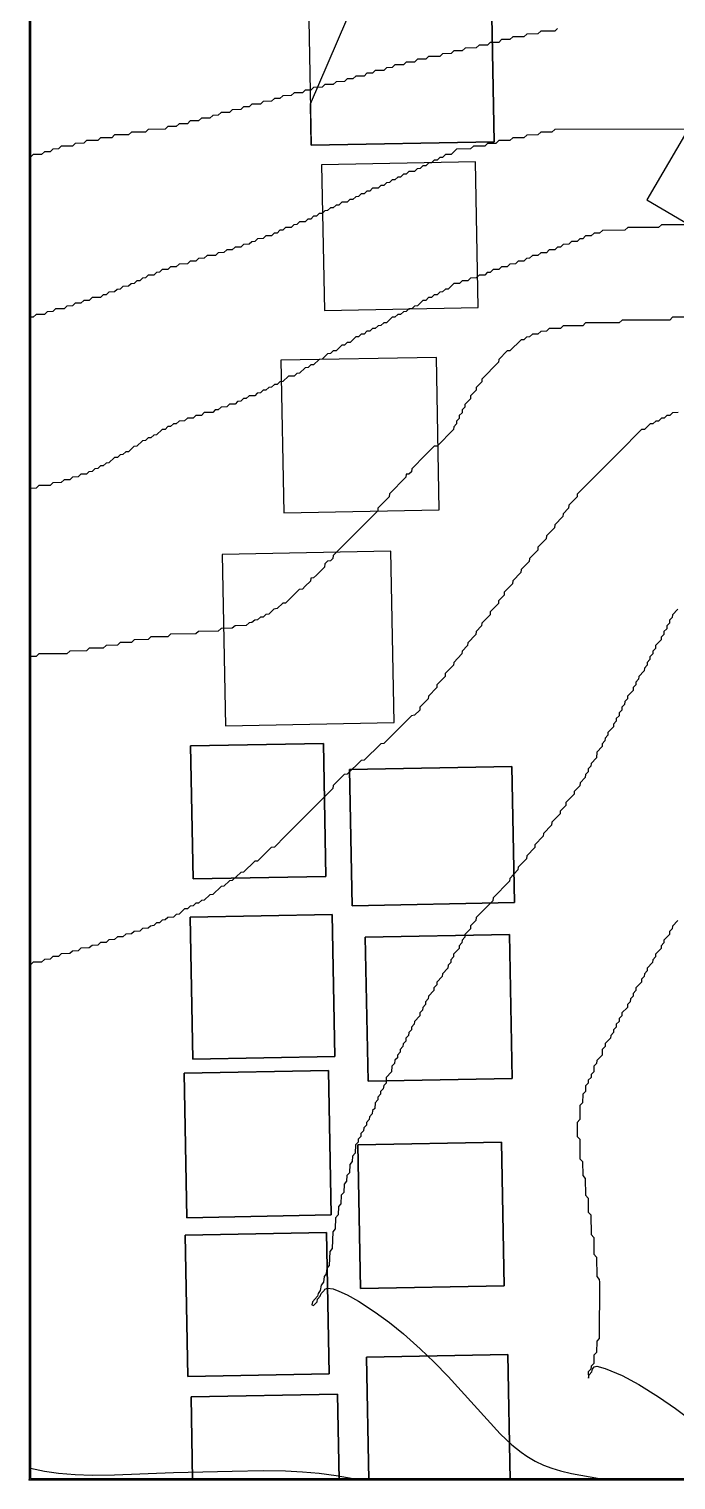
# Model space of a CAD drawing. Header units: millimetres. Extents: x 0 to 600000, y 0 to 540000.
# Drawn here: x 0 to 57681, y 0 to 129330 of the extents above; entities that cross this region are included whole.
import ezdxf

# ---------------------------------------------------------------- set-up
doc = ezdxf.new("R2010")
doc.units = ezdxf.units.MM
for name, color, linetype in [('BLDG_BOX_RASTER', 1, 'Continuous'), ('BLDG_FOOTPRINT_RASTER', 12, 'Continuous'), ('CONTOUR_44', 5, 'Continuous'), ('CONTOUR_45', 5, 'Continuous'), ('CONTOUR_46', 150, 'Continuous'), ('CONTOUR_47', 150, 'Continuous'), ('CONTOUR_48', 130, 'Continuous'), ('CONTOUR_49', 90, 'Continuous'), ('CONTOUR_50', 90, 'Continuous'), ('CONTOUR_51', 3, 'Continuous'), ('CONTOUR_52', 60, 'Continuous'), ('CONTOUR_53', 50, 'Continuous'), ('CONTOUR_54', 40, 'Continuous'), ('CONTOUR_55', 40, 'Continuous'), ('CONTOUR_56', 30, 'Continuous'), ('CONTOUR_57', 30, 'Continuous'), ('CONTOUR_58', 22, 'Continuous'), ('CONTOUR_59', 22, 'Continuous'), ('CONTOUR_60', 14, 'Continuous'), ('CONTOUR_61', 14, 'Continuous'), ('CONTOUR_62', 12, 'Continuous'), ('DATUM_BASE_TOP', 7, 'Continuous'), ('MODEL_BOUNDARY', 7, 'Continuous')]:
    doc.layers.add(name, color=color, linetype=linetype)

msp = doc.modelspace()

# ---------------------------------------------------------------- linework, layer by layer
at = {"layer": 'BLDG_BOX_RASTER'}
for points in [[(25161, 118980, 56449), (41476, 119284, 56986), (41028, 143238, 54021), (24714, 142934, 53858), (25161, 118980, 56449)], [(63725, 128872, 56130), (55070, 114100, 57716), (65665, 107892, 58650), (74320, 122664, 57059), (63725, 128872, 56130)], [(40041, 104500, 58318), (39798, 117492, 57104), (26088, 117235, 56633), (26331, 104243, 57695), (40041, 104500, 58318)], [(36315, 100059, 58504), (22463, 99800, 57872), (22717, 86207, 58675), (36569, 86466, 59306), (36315, 100059, 58504)], [(17225, 82501, 58699), (17511, 67235, 59469), (32549, 67516, 59961), (32264, 82782, 59245), (17225, 82501, 58699)], [(26253, 65647, 59804), (14409, 65426, 59482), (14630, 53581, 59925), (26475, 53803, 60275), (26253, 65647, 59804)], [(28808, 51190, 60462), (43272, 51460, 61098), (43045, 63597, 60640), (28581, 63327, 59991), (28808, 51190, 60462)], [(27265, 37737, 60794), (27029, 50393, 60421), (14372, 50157, 60032), (14609, 37500, 60451), (27265, 37737, 60794)], [(29983, 48382, 60604), (30223, 35542, 60942), (43063, 35782, 61544), (42823, 48622, 61180), (29983, 48382, 60604)], [(13821, 36254, 60466), (14061, 23379, 60763), (26937, 23619, 60987), (26696, 36495, 60802), (13821, 36254, 60466)], [(42351, 17297, 61519), (42112, 30099, 61558), (29310, 29860, 61000), (29549, 17057, 61022), (42351, 17297, 61519)], [(13923, 21829, 60791), (14158, 9222, 60997), (26765, 9458, 60730), (26530, 22065, 60987), (13923, 21829, 60791)], [(30082, 10959, 60834), (30286, 0, 60029), (42898, 0, 60607), (42689, 11194, 61430), (30082, 10959, 60834)], [(27511, 7645, 60613), (14448, 7401, 60824), (14586, 0, 59928), (27654, 0, 59977), (27511, 7645, 60613)]]:
    msp.add_polyline3d(points, close=True, dxfattribs=at)
at = {"layer": 'BLDG_FOOTPRINT_RASTER'}
for points in [[(33901, 143105, 53905), (41028, 143238, 54021), (41476, 119284, 56986), (25161, 118980, 56449), (25092, 122659, 56112), (33901, 143105, 53905)], [(39798, 117492, 57104), (26088, 117235, 56633), (26331, 104243, 57695), (40041, 104500, 58318), (39798, 117492, 57104)], [(36315, 100059, 58504), (22463, 99800, 57872), (22717, 86207, 58675), (36569, 86466, 59306), (36315, 100059, 58504)], [(32264, 82782, 59245), (17225, 82501, 58699), (17511, 67235, 59469), (32549, 67516, 59961), (32264, 82782, 59245)], [(14409, 65426, 59482), (26253, 65647, 59804), (26475, 53803, 60275), (14630, 53581, 59925), (14409, 65426, 59482)], [(28581, 63327, 59991), (43045, 63597, 60640), (43272, 51460, 61098), (28808, 51190, 60462), (28581, 63327, 59991)], [(14372, 50157, 60032), (27029, 50393, 60421), (27265, 37737, 60794), (14609, 37500, 60451), (14372, 50157, 60032)], [(29983, 48382, 60604), (42823, 48622, 61180), (43063, 35782, 61544), (30223, 35542, 60942), (29983, 48382, 60604)], [(13821, 36254, 60466), (26696, 36495, 60802), (26937, 23620, 60987), (14061, 23379, 60763), (13821, 36254, 60466)], [(29310, 29860, 61000), (42112, 30099, 61558), (42351, 17297, 61519), (29549, 17057, 61022), (29310, 29860, 61000)], [(13923, 21829, 60791), (26530, 22065, 60987), (26765, 9458, 60730), (14158, 9222, 60997), (13923, 21829, 60791)], [(30082, 10959, 60834), (42689, 11194, 61430), (42898, 0, 60607), (30286, 0, 60029), (30082, 10959, 60834)], [(14448, 7401, 60824), (27511, 7645, 60613), (27654, 0, 59977), (14586, 0, 59928), (14448, 7401, 60824)]]:
    msp.add_polyline3d(points, close=True, dxfattribs=at)
at = {"layer": 'CONTOUR_44'}
msp.add_polyline3d([(125, 123, 44000), (599875, 124, 44000), (599876, 539875, 44000), (125, 539876, 44000), (125, 123, 44000)], close=True, dxfattribs=at)
at = {"layer": 'CONTOUR_45'}
msp.add_polyline3d([(125, 123, 45000), (599875, 124, 45000), (599876, 539875, 45000), (125, 539876, 45000), (125, 123, 45000)], close=True, dxfattribs=at)
at = {"layer": 'CONTOUR_46'}
msp.add_polyline3d([(125, 457886, 46000), (125, 123, 46000), (125, 123, 46000), (599875, 124, 46000)], dxfattribs=at)
at = {"layer": 'CONTOUR_47'}
msp.add_polyline3d([(125, 360358, 47000), (125, 123, 47000), (125, 123, 47000), (599875, 124, 47000)], dxfattribs=at)
at = {"layer": 'CONTOUR_48'}
msp.add_polyline3d([(125, 351634, 48000), (125, 124, 48000), (125, 124, 48000), (599875, 124, 48000)], dxfattribs=at)
at = {"layer": 'CONTOUR_49'}
msp.add_polyline3d([(125, 257391, 49000), (125, 124, 49000), (125, 124, 49000), (599875, 124, 49000)], dxfattribs=at)
at = {"layer": 'CONTOUR_50'}
msp.add_polyline3d([(125, 237941, 50000), (125, 124, 50000), (125, 124, 50000), (599875, 125, 50000)], dxfattribs=at)
at = {"layer": 'CONTOUR_51'}
msp.add_polyline3d([(125, 207427, 51000), (125, 124, 51000), (125, 124, 51000), (529694, 125, 51000)], dxfattribs=at)
at = {"layer": 'CONTOUR_52'}
msp.add_polyline3d([(125, 169928, 52000), (125, 124, 52000), (125, 124, 52000), (510145, 125, 52000)], dxfattribs=at)
at = {"layer": 'CONTOUR_53'}
msp.add_polyline3d([(125, 153892, 53000), (125, 124, 53000), (125, 124, 53000), (495649, 125, 53000)], dxfattribs=at)
at = {"layer": 'CONTOUR_54'}
msp.add_polyline3d([(125, 141887, 54000), (125, 124, 54000), (125, 124, 54000), (484387, 125, 54000)], dxfattribs=at)
at = {"layer": 'CONTOUR_55'}
msp.add_polyline3d([(125, 131384, 55000), (125, 124, 55000), (125, 124, 55000), (472641, 125, 55000)], dxfattribs=at)
at = {"layer": 'CONTOUR_56'}
msp.add_polyline3d([(47125, 129382, 56000), (46875, 129139, 56000), (45625, 129131, 56000), (45375, 128889, 56000), (44375, 128882, 56000), (44125, 128638, 56000), (43125, 128631, 56000), (42875, 128388, 56000), (42125, 128382, 56000), (41875, 128138, 56000), (41125, 128132, 56000), (40875, 127888, 56000), (40125, 127882, 56000), (39875, 127639, 56000), (38875, 127631, 56000), (38625, 127388, 56000), (37875, 127381, 56000), (37625, 127138, 56000), (36875, 127132, 56000), (36625, 126889, 56000), (35625, 126881, 56000), (35375, 126638, 56000), (34625, 126631, 56000), (34375, 126388, 56000), (33625, 126381, 56000), (33375, 126138, 56000), (32625, 126131, 56000), (32375, 125888, 56000), (31875, 125882, 56000), (31625, 125639, 56000), (30875, 125632, 56000), (30625, 125388, 56000), (30125, 125382, 56000), (29875, 125139, 56000), (29125, 125132, 56000), (28875, 124889, 56000), (28375, 124883, 56000), (28125, 124640, 56000), (27375, 124632, 56000), (27125, 124390, 56000), (26375, 124382, 56000), (26125, 124140, 56000), (25375, 124132, 56000), (25125, 123889, 56000), (24625, 123883, 56000), (24375, 123641, 56000), (23625, 123633, 56000), (23375, 123390, 56000), (22625, 123383, 56000), (22375, 123140, 56000), (21875, 123133, 56000), (21625, 122892, 56000), (20875, 122883, 56000), (20625, 122641, 56000), (19875, 122633, 56000), (19625, 122391, 56000), (19125, 122384, 56000), (18875, 122143, 56000), (18125, 122134, 56000), (17875, 121892, 56000), (17125, 121884, 56000), (16875, 121642, 56000), (16375, 121634, 56000), (16125, 121394, 56000), (15375, 121384, 56000), (15125, 121144, 56000), (14375, 121134, 56000), (14125, 120894, 56000), (13375, 120885, 56000), (13125, 120645, 56000), (12375, 120635, 56000), (12125, 120396, 56000), (10625, 120384, 56000), (10375, 120145, 56000), (9125, 120134, 56000), (8875, 119895, 56000), (7625, 119884, 56000), (7375, 119645, 56000), (6375, 119635, 56000), (6125, 119395, 56000), (5125, 119385, 56000), (4875, 119145, 56000), (4125, 119135, 56000), (3875, 118896, 56000), (2875, 118885, 56000), (2625, 118644, 56000), (2125, 118635, 56000), (1875, 118395, 56000), (1375, 118386, 56000), (1125, 118146, 56000), (375, 118135, 56000), (125, 117894, 56000), (125, 125, 56000), (125, 125, 56000), (299643, 125, 56000)], dxfattribs=at)
at = {"layer": 'CONTOUR_57'}
msp.add_polyline3d([(63875, 120395, 57000), (46875, 120381, 57000), (46625, 120139, 57000), (45625, 120132, 57000), (45375, 119889, 57000), (44375, 119882, 57000), (44125, 119640, 57000), (43125, 119632, 57000), (42875, 119390, 57000), (41875, 119382, 57000), (41625, 119139, 57000), (40875, 119132, 57000), (40625, 118890, 57000), (39625, 118882, 57000), (39375, 118639, 57000), (38125, 118631, 57000), (37625, 118140, 57000), (37125, 118132, 57000), (36875, 117888, 57000), (36625, 117883, 57000), (36375, 117639, 57000), (36125, 117634, 57000), (35875, 117389, 57000), (35625, 117384, 57000), (35375, 117140, 57000), (35125, 117134, 57000), (34875, 116890, 57000), (34609, 116875, 57000), (34375, 116641, 57000), (33875, 116633, 57000), (33625, 116389, 57000), (33375, 116384, 57000), (33125, 116140, 57000), (32875, 116134, 57000), (32625, 115890, 57000), (32375, 115885, 57000), (32125, 115641, 57000), (31875, 115635, 57000), (31625, 115391, 57000), (31357, 115375, 57000), (31125, 115143, 57000), (30625, 115134, 57000), (30375, 114890, 57000), (30125, 114885, 57000), (29875, 114641, 57000), (29625, 114635, 57000), (29375, 114392, 57000), (29125, 114385, 57000), (28875, 114142, 57000), (28606, 114125, 57000), (28375, 113894, 57000), (27875, 113884, 57000), (27625, 113641, 57000), (27375, 113635, 57000), (27125, 113392, 57000), (26875, 113386, 57000), (26625, 113142, 57000), (26375, 113136, 57000), (26125, 112893, 57000), (25875, 112886, 57000), (25625, 112643, 57000), (25375, 112636, 57000), (25125, 112394, 57000), (24854, 112375, 57000), (24625, 112146, 57000), (24125, 112135, 57000), (23875, 111893, 57000), (23605, 111875, 57000), (23375, 111645, 57000), (22875, 111635, 57000), (22625, 111393, 57000), (22375, 111387, 57000), (22125, 111145, 57000), (21853, 111125, 57000), (21625, 110897, 57000), (21125, 110886, 57000), (20875, 110645, 57000), (20375, 110636, 57000), (20125, 110394, 57000), (19853, 110375, 57000), (19625, 110147, 57000), (19125, 110136, 57000), (18875, 109896, 57000), (18375, 109886, 57000), (18125, 109646, 57000), (17625, 109636, 57000), (17375, 109396, 57000), (16875, 109386, 57000), (16625, 109147, 57000), (15875, 109135, 57000), (15625, 108895, 57000), (15125, 108886, 57000), (14875, 108646, 57000), (14375, 108636, 57000), (14125, 108396, 57000), (13375, 108385, 57000), (13125, 108145, 57000), (12625, 108136, 57000), (12375, 107895, 57000), (11875, 107885, 57000), (11625, 107644, 57000), (11354, 107625, 57000), (11125, 107396, 57000), (10625, 107386, 57000), (10375, 107144, 57000), (10125, 107137, 57000), (9875, 106895, 57000), (9625, 106888, 57000), (9375, 106646, 57000), (9102, 106625, 57000), (8875, 106398, 57000), (8375, 106387, 57000), (8125, 106146, 57000), (7851, 106125, 57000), (7625, 105899, 57000), (7125, 105887, 57000), (6875, 105647, 57000), (6600, 105625, 57000), (6375, 105400, 57000), (5625, 105387, 57000), (5375, 105147, 57000), (4875, 105137, 57000), (4625, 104897, 57000), (4125, 104887, 57000), (3875, 104648, 57000), (3375, 104637, 57000), (3125, 104398, 57000), (2375, 104386, 57000), (2125, 104146, 57000), (1625, 104136, 57000), (1375, 103897, 57000), (625, 103885, 57000), (375, 103644, 57000), (125, 103637, 57000), (125, 125, 57000), (125, 125, 57000), (285032, 125, 57000)], dxfattribs=at)
at = {"layer": 'CONTOUR_58'}
msp.add_polyline3d([(59375, 111890, 58000), (56375, 111882, 58000), (56125, 111640, 58000), (53375, 111632, 58000), (53125, 111390, 58000), (51125, 111381, 58000), (50875, 111138, 58000), (50375, 111132, 58000), (50125, 110889, 58000), (49625, 110883, 58000), (49375, 110639, 58000), (49109, 110625, 58000), (48875, 110391, 58000), (48375, 110383, 58000), (48125, 110141, 58000), (47625, 110133, 58000), (47375, 109890, 58000), (47108, 109875, 58000), (46875, 109642, 58000), (46375, 109634, 58000), (46125, 109392, 58000), (45625, 109384, 58000), (45375, 109142, 58000), (44875, 109134, 58000), (44625, 108891, 58000), (44357, 108875, 58000), (44125, 108643, 58000), (43625, 108634, 58000), (43375, 108393, 58000), (42875, 108384, 58000), (42625, 108142, 58000), (42125, 108134, 58000), (41875, 107892, 58000), (41375, 107884, 58000), (41125, 107641, 58000), (40857, 107625, 58000), (40625, 107393, 58000), (40125, 107384, 58000), (39875, 107142, 58000), (39375, 107134, 58000), (39125, 106892, 58000), (38625, 106884, 58000), (38375, 106641, 58000), (37875, 106633, 58000), (37375, 106142, 58000), (37125, 106135, 58000), (36875, 105892, 58000), (36625, 105885, 58000), (36375, 105642, 58000), (36125, 105635, 58000), (35875, 105392, 58000), (35625, 105385, 58000), (35375, 105141, 58000), (35125, 105135, 58000), (34625, 104644, 58000), (34375, 104636, 58000), (34125, 104393, 58000), (33875, 104386, 58000), (33625, 104143, 58000), (33375, 104136, 58000), (33125, 103892, 58000), (32875, 103886, 58000), (32625, 103642, 58000), (32375, 103635, 58000), (31875, 103145, 58000), (31625, 103137, 58000), (31375, 102894, 58000), (31125, 102886, 58000), (30875, 102643, 58000), (30625, 102636, 58000), (30375, 102393, 58000), (30125, 102386, 58000), (29875, 102143, 58000), (29625, 102136, 58000), (29375, 101892, 58000), (29125, 101886, 58000), (28625, 101395, 58000), (28375, 101387, 58000), (28125, 101143, 58000), (27875, 101136, 58000), (27375, 100646, 58000), (27125, 100637, 58000), (26875, 100394, 58000), (26625, 100386, 58000), (26125, 99896, 58000), (25875, 99887, 58000), (25375, 99397, 58000), (25125, 99388, 58000), (24875, 99146, 58000), (24625, 99137, 58000), (24125, 98649, 58000), (23875, 98639, 58000), (23625, 98398, 58000), (23125, 98386, 58000), (22625, 97898, 58000), (22375, 97889, 58000), (22125, 97647, 58000), (21875, 97639, 58000), (21625, 97397, 58000), (21375, 97389, 58000), (21125, 97147, 58000), (20875, 97139, 58000), (20625, 96898, 58000), (20351, 96875, 58000), (20125, 96649, 58000), (19625, 96637, 58000), (19375, 96396, 58000), (19125, 96388, 58000), (18875, 96147, 58000), (18600, 96125, 58000), (18375, 95900, 58000), (17875, 95887, 58000), (17625, 95648, 58000), (17125, 95637, 58000), (16875, 95396, 58000), (16600, 95375, 58000), (16375, 95150, 58000), (15625, 95136, 58000), (15375, 94896, 58000), (14875, 94886, 58000), (14625, 94646, 58000), (14125, 94636, 58000), (13875, 94395, 58000), (13375, 94385, 58000), (13125, 94143, 58000), (12875, 94137, 58000), (12625, 93894, 58000), (12375, 93887, 58000), (12125, 93644, 58000), (11875, 93637, 58000), (11375, 93147, 58000), (11125, 93138, 58000), (10875, 92896, 58000), (10625, 92888, 58000), (10375, 92645, 58000), (10125, 92637, 58000), (9625, 92148, 58000), (9355, 92125, 58000), (8875, 91650, 58000), (8625, 91640, 58000), (8375, 91399, 58000), (8125, 91389, 58000), (7875, 91148, 58000), (7625, 91139, 58000), (7125, 90652, 58000), (6875, 90641, 58000), (6625, 90400, 58000), (6375, 90391, 58000), (6125, 90150, 58000), (5875, 90141, 58000), (5625, 89901, 58000), (5347, 89875, 58000), (5125, 89653, 58000), (4625, 89639, 58000), (4375, 89401, 58000), (3875, 89389, 58000), (3625, 89151, 58000), (3125, 89138, 58000), (2875, 88901, 58000), (2125, 88887, 58000), (1875, 88649, 58000), (875, 88635, 58000), (625, 88395, 58000), (125, 88385, 58000), (125, 125, 58000), (125, 125, 58000), (271740, 125, 58000)], dxfattribs=at)
at = {"layer": 'CONTOUR_59'}
msp.add_polyline3d([(58625, 103640, 59000), (57375, 103632, 59000), (57125, 103391, 59000), (52875, 103381, 59000), (52625, 103139, 59000), (49625, 103131, 59000), (49375, 102887, 59000), (47625, 102880, 59000), (47375, 102636, 59000), (46375, 102630, 59000), (46125, 102385, 59000), (45625, 102380, 59000), (45375, 102135, 59000), (44875, 102130, 59000), (44625, 101884, 59000), (44366, 101875, 59000), (44125, 101634, 59000), (43875, 101630, 59000), (42875, 100636, 59000), (42625, 100631, 59000), (41875, 99884, 59000), (41862, 99625, 59000), (40367, 98125, 59000), (40361, 97875, 59000), (39866, 97375, 59000), (39860, 97125, 59000), (39375, 96638, 59000), (39359, 96375, 59000), (38865, 95875, 59000), (38859, 95625, 59000), (38614, 95375, 59000), (38607, 95125, 59000), (38363, 94875, 59000), (38356, 94625, 59000), (38112, 94375, 59000), (38104, 94125, 59000), (37861, 93875, 59000), (37850, 93625, 59000), (36375, 92148, 59000), (36125, 92138, 59000), (35358, 91375, 59000), (34125, 90142, 59000), (34098, 89875, 59000), (33875, 89652, 59000), (33625, 89638, 59000), (33602, 89375, 59000), (32125, 87893, 59000), (32100, 87625, 59000), (31109, 86625, 59000), (31097, 86375, 59000), (27125, 82399, 59000), (27084, 82125, 59000), (26875, 81916, 59000), (26625, 81895, 59000), (26375, 81648, 59000), (26340, 81375, 59000), (25625, 80657, 59000), (25375, 80411, 59000), (25125, 80395, 59000), (25087, 80125, 59000), (24625, 79661, 59000), (24375, 79416, 59000), (24096, 79375, 59000), (22875, 78168, 59000), (22625, 78150, 59000), (22125, 77668, 59000), (21840, 77625, 59000), (21375, 77170, 59000), (21125, 77152, 59000), (20875, 76917, 59000), (20625, 76901, 59000), (20375, 76667, 59000), (20125, 76651, 59000), (19875, 76419, 59000), (19625, 76403, 59000), (19375, 76175, 59000), (18375, 76146, 59000), (18125, 75917, 59000), (17125, 75894, 59000), (16875, 75665, 59000), (15125, 75642, 59000), (14875, 75410, 59000), (12625, 75389, 59000), (12375, 75155, 59000), (10875, 75139, 59000), (10625, 74904, 59000), (9375, 74888, 59000), (9125, 74653, 59000), (8125, 74638, 59000), (7875, 74402, 59000), (6875, 74388, 59000), (6625, 74152, 59000), (5375, 74138, 59000), (5125, 73902, 59000), (3625, 73887, 59000), (3375, 73650, 59000), (875, 73635, 59000), (625, 73396, 59000), (125, 73388, 59000), (125, 125, 59000), (125, 125, 59000), (259490, 125, 59000)], dxfattribs=at)
at = {"layer": 'CONTOUR_60'}
msp.add_polyline3d([(57875, 95139, 60000), (57375, 95132, 60000), (57125, 94887, 60000), (56875, 94883, 60000), (56625, 94638, 60000), (56375, 94633, 60000), (56125, 94388, 60000), (55875, 94383, 60000), (55625, 94138, 60000), (55375, 94133, 60000), (54875, 93639, 60000), (54614, 93625, 60000), (52610, 91625, 60000), (48864, 87875, 60000), (48856, 87625, 60000), (48114, 86875, 60000), (48105, 86625, 60000), (47613, 86125, 60000), (47603, 85875, 60000), (46875, 85141, 60000), (46853, 84875, 60000), (46125, 84142, 60000), (46103, 83875, 60000), (45375, 83142, 60000), (45353, 82875, 60000), (44625, 82142, 60000), (44602, 81875, 60000), (43875, 81142, 60000), (43852, 80875, 60000), (43125, 80142, 60000), (43102, 79875, 60000), (42362, 79125, 60000), (42352, 78875, 60000), (41861, 78375, 60000), (41851, 78125, 60000), (41125, 77393, 60000), (41101, 77125, 60000), (40361, 76375, 60000), (40351, 76125, 60000), (39860, 75625, 60000), (39850, 75375, 60000), (39111, 74625, 60000), (39100, 74375, 60000), (38610, 73875, 60000), (38598, 73625, 60000), (37860, 72875, 60000), (37848, 72625, 60000), (37109, 71875, 60000), (37097, 71625, 60000), (36359, 70875, 60000), (36346, 70625, 60000), (35608, 69875, 60000), (35595, 69625, 60000), (34856, 68875, 60000), (34839, 68625, 60000), (34375, 68160, 60000), (34102, 68125, 60000), (31625, 65656, 60000), (31353, 65625, 60000), (29875, 64156, 60000), (29625, 64142, 60000), (28375, 62905, 60000), (28103, 62875, 60000), (27125, 61898, 60000), (27092, 61625, 60000), (22875, 57408, 60000), (21875, 56417, 60000), (21594, 56375, 60000), (20375, 55169, 60000), (20125, 55150, 60000), (19125, 54171, 60000), (18875, 54151, 60000), (18125, 53422, 60000), (17875, 53402, 60000), (17375, 52920, 60000), (17125, 52901, 60000), (16375, 52174, 60000), (16125, 52154, 60000), (15625, 51676, 60000), (15375, 51655, 60000), (15125, 51422, 60000), (14875, 51403, 60000), (14625, 51170, 60000), (14375, 51153, 60000), (14125, 50919, 60000), (13875, 50902, 60000), (13375, 50427, 60000), (13125, 50406, 60000), (12875, 50177, 60000), (12375, 50150, 60000), (12125, 49918, 60000), (11875, 49902, 60000), (11625, 49670, 60000), (11375, 49653, 60000), (11125, 49422, 60000), (10824, 49375, 60000), (10625, 49176, 60000), (10125, 49151, 60000), (9875, 48922, 60000), (9375, 48900, 60000), (9125, 48671, 60000), (8625, 48649, 60000), (8375, 48420, 60000), (7875, 48399, 60000), (7625, 48169, 60000), (7125, 48148, 60000), (6875, 47919, 60000), (6375, 47898, 60000), (6125, 47669, 60000), (5625, 47648, 60000), (5375, 47420, 60000), (4625, 47396, 60000), (4375, 47166, 60000), (3875, 47147, 60000), (3625, 46918, 60000), (2875, 46896, 60000), (2625, 46665, 60000), (2125, 46647, 60000), (1875, 46417, 60000), (1375, 46397, 60000), (1125, 46169, 60000), (375, 46146, 60000), (125, 45918, 60000), (125, 1062, 60000), (1375, 790, 60000), (2625, 604, 60000), (4125, 475, 60000), (5625, 428, 60000), (7625, 454, 60000), (12875, 654, 60000), (18125, 796, 60000), (20875, 832, 60000), (22875, 801, 60000), (24375, 725, 60000), (25875, 593, 60000), (27375, 396, 60000), (28901, 125, 60000), (29125, 125, 60000), (29125, 125, 60000), (247917, 125, 60000)], dxfattribs=at)
at = {"layer": 'CONTOUR_61'}
msp.add_polyline3d([(57852, 77625, 61000), (57363, 77125, 61000), (57355, 76875, 61000), (57112, 76625, 61000), (57104, 76375, 61000), (56862, 76125, 61000), (56854, 75875, 61000), (56611, 75625, 61000), (56603, 75375, 61000), (56361, 75125, 61000), (56351, 74875, 61000), (55862, 74375, 61000), (55854, 74125, 61000), (55612, 73875, 61000), (55603, 73625, 61000), (55361, 73375, 61000), (55353, 73125, 61000), (55111, 72875, 61000), (55102, 72625, 61000), (54860, 72375, 61000), (54850, 72125, 61000), (54362, 71625, 61000), (54353, 71375, 61000), (54111, 71125, 61000), (54102, 70875, 61000), (53860, 70625, 61000), (53850, 70375, 61000), (53362, 69875, 61000), (53353, 69625, 61000), (53111, 69375, 61000), (53102, 69125, 61000), (52861, 68875, 61000), (52851, 68625, 61000), (52610, 68375, 61000), (52601, 68125, 61000), (52360, 67875, 61000), (52350, 67625, 61000), (52109, 67375, 61000), (52098, 67125, 61000), (51611, 66625, 61000), (51601, 66375, 61000), (51360, 66125, 61000), (51350, 65875, 61000), (51109, 65625, 61000), (51098, 65375, 61000), (50611, 64875, 61000), (50594, 64375, 61000), (50109, 63875, 61000), (50099, 63625, 61000), (49858, 63375, 61000), (49848, 63125, 61000), (49607, 62875, 61000), (49595, 62625, 61000), (49125, 62149, 61000), (49096, 61875, 61000), (48608, 61375, 61000), (48595, 61125, 61000), (47859, 60375, 61000), (47847, 60125, 61000), (47358, 59625, 61000), (47345, 59375, 61000), (46625, 58647, 61000), (46596, 58375, 61000), (45858, 57625, 61000), (45846, 57375, 61000), (45108, 56625, 61000), (45096, 56375, 61000), (44375, 55647, 61000), (44345, 55375, 61000), (43608, 54625, 61000), (43595, 54375, 61000), (42857, 53625, 61000), (42844, 53375, 61000), (41375, 51897, 61000), (41345, 51625, 61000), (39860, 50125, 61000), (39848, 49875, 61000), (39375, 49397, 61000), (39347, 49125, 61000), (38859, 48625, 61000), (38849, 48375, 61000), (38608, 48125, 61000), (38597, 47875, 61000), (38357, 47625, 61000), (38344, 47375, 61000), (37858, 46875, 61000), (37847, 46625, 61000), (37607, 46375, 61000), (37595, 46125, 61000), (37355, 45875, 61000), (37341, 45625, 61000), (36856, 45125, 61000), (36843, 44875, 61000), (36357, 44375, 61000), (36345, 44125, 61000), (36105, 43875, 61000), (36091, 43625, 61000), (35607, 43125, 61000), (35595, 42875, 61000), (35356, 42625, 61000), (35343, 42375, 61000), (35105, 42125, 61000), (35092, 41875, 61000), (34854, 41625, 61000), (34839, 41375, 61000), (34356, 40875, 61000), (34343, 40625, 61000), (34105, 40375, 61000), (34092, 40125, 61000), (33854, 39875, 61000), (33841, 39625, 61000), (33604, 39375, 61000), (33590, 39125, 61000), (33353, 38875, 61000), (33340, 38625, 61000), (33103, 38375, 61000), (33089, 38125, 61000), (32853, 37875, 61000), (32839, 37625, 61000), (32625, 37411, 61000), (32589, 37125, 61000), (32354, 36875, 61000), (32330, 36375, 61000), (31854, 35875, 61000), (31832, 35375, 61000), (31625, 35168, 61000), (31584, 34875, 61000), (31350, 34625, 61000), (31334, 34375, 61000), (31100, 34125, 61000), (31085, 33875, 61000), (30852, 33625, 61000), (30828, 33125, 61000), (30625, 32922, 61000), (30580, 32625, 61000), (30347, 32375, 61000), (30331, 32125, 61000), (30098, 31875, 61000), (30081, 31625, 61000), (29848, 31375, 61000), (29831, 31125, 61000), (29598, 30875, 61000), (29581, 30625, 61000), (29349, 30375, 61000), (29333, 30125, 61000), (29102, 29875, 61000), (29073, 29125, 61000), (28848, 28875, 61000), (28823, 28375, 61000), (28598, 28125, 61000), (28566, 27375, 61000), (28344, 27125, 61000), (28317, 26625, 61000), (28095, 26375, 61000), (28061, 25625, 61000), (27842, 25375, 61000), (27807, 24625, 61000), (27590, 24375, 61000), (27553, 23625, 61000), (27339, 23375, 61000), (27294, 22375, 61000), (27085, 22125, 61000), (27023, 20625, 61000), (26825, 20375, 61000), (26749, 19125, 61000), (26560, 18875, 61000), (26500, 18375, 61000), (26307, 18125, 61000), (26241, 17625, 61000), (26050, 17375, 61000), (25970, 16875, 61000), (25780, 16625, 61000), (25716, 16375, 61000), (25284, 15875, 61000), (25216, 15625, 61000), (25375, 15559, 61000), (25625, 15813, 61000), (25680, 15875, 61000), (25729, 16125, 61000), (25963, 16375, 61000), (26050, 16625, 61000), (26303, 16875, 61000), (26375, 16996, 61000), (26625, 17100, 61000), (27125, 17033, 61000), (27625, 16844, 61000), (28375, 16491, 61000), (29375, 15933, 61000), (30875, 14959, 61000), (32125, 14038, 61000), (33375, 13025, 61000), (34875, 11696, 61000), (36125, 10495, 61000), (37375, 9212, 61000), (42003, 4125, 61000), (43059, 3125, 61000), (43875, 2472, 61000), (44378, 2125, 61000), (45125, 1688, 61000), (45875, 1335, 61000), (46625, 1052, 61000), (47375, 827, 61000), (48375, 587, 61000), (50875, 125, 61000), (50875, 125, 61000), (236887, 125, 61000)], dxfattribs=at)
at = {"layer": 'CONTOUR_62'}
msp.add_polyline3d([(57850, 49875, 62000), (57362, 49375, 62000), (57353, 49125, 62000), (57110, 48875, 62000), (57100, 48625, 62000), (56612, 48125, 62000), (56603, 47875, 62000), (56360, 47625, 62000), (56350, 47375, 62000), (55861, 46875, 62000), (55853, 46625, 62000), (55610, 46375, 62000), (55600, 46125, 62000), (55112, 45625, 62000), (55103, 45375, 62000), (54861, 45125, 62000), (54852, 44875, 62000), (54610, 44625, 62000), (54600, 44375, 62000), (54112, 43875, 62000), (54103, 43625, 62000), (53861, 43375, 62000), (53852, 43125, 62000), (53611, 42875, 62000), (53601, 42625, 62000), (53360, 42375, 62000), (53350, 42125, 62000), (52862, 41625, 62000), (52853, 41375, 62000), (52611, 41125, 62000), (52602, 40875, 62000), (52361, 40625, 62000), (52352, 40375, 62000), (52111, 40125, 62000), (52102, 39875, 62000), (51860, 39625, 62000), (51850, 39375, 62000), (51375, 38894, 62000), (51354, 38625, 62000), (51113, 38375, 62000), (51099, 37875, 62000), (50625, 37394, 62000), (50605, 37125, 62000), (50363, 36875, 62000), (50352, 36375, 62000), (50125, 36148, 62000), (50104, 35875, 62000), (49862, 35625, 62000), (49855, 35375, 62000), (49614, 35125, 62000), (49604, 34625, 62000), (49364, 34375, 62000), (49354, 33625, 62000), (49115, 33375, 62000), (49103, 32125, 62000), (48865, 31875, 62000), (48864, 30625, 62000), (49100, 30375, 62000), (49113, 28625, 62000), (49348, 28375, 62000), (49361, 27125, 62000), (49596, 26875, 62000), (49611, 25375, 62000), (49845, 25125, 62000), (49860, 23875, 62000), (50094, 23625, 62000), (50111, 21875, 62000), (50344, 21625, 62000), (50360, 20125, 62000), (50593, 19875, 62000), (50610, 18125, 62000), (50843, 17875, 62000), (50851, 17625, 62000), (50844, 12625, 62000), (50611, 12375, 62000), (50596, 11375, 62000), (50361, 11125, 62000), (50347, 10375, 62000), (50125, 10153, 62000), (50102, 9875, 62000), (49863, 9625, 62000), (49875, 9082, 62000), (49941, 9375, 62000), (50184, 9625, 62000), (50243, 9875, 62000), (50375, 10085, 62000), (50625, 10131, 62000), (51375, 9936, 62000), (52875, 9301, 62000), (54375, 8509, 62000), (56125, 7414, 62000), (57625, 6359, 62000), (60956, 3875, 62000)], dxfattribs=at)
at = {"layer": 'DATUM_BASE_TOP'}
msp.add_point((0, 0, 43000), dxfattribs=at)
at = {"layer": 'MODEL_BOUNDARY'}
msp.add_polyline3d([(0, 0, 43000), (600000, 0, 43000), (600000, 540000, 43000), (0, 540000, 43000)], close=True, dxfattribs=at)

doc.saveas('drawing.dxf')
